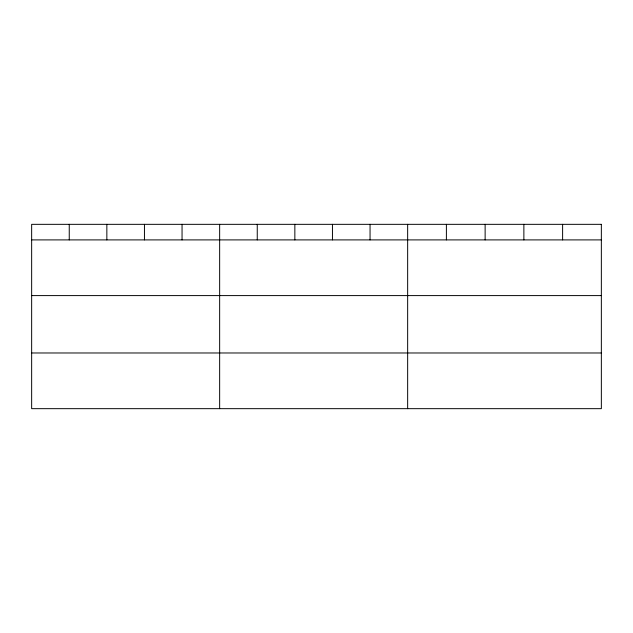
<?xml version="1.0" encoding="UTF-8"?>
<svg xmlns="http://www.w3.org/2000/svg" width="633" height="633" viewBox="0 0 633 633"><rect width="100%" height="100%" fill="white"/><g stroke="black" fill="none" stroke-linecap="round" stroke-linejoin="round"><path stroke-width="0.95" d="M31.65 239.899L601.35 239.899M31.65 295.595L601.35 295.595M31.65 352.977L601.35 352.977M562.61 224.335L562.61 239.899M523.871 224.335L523.871 239.899M485.131 224.335L485.131 239.899M446.392 224.335L446.392 239.899M407.652 224.335L407.652 408.665M370.052 224.335L370.052 239.899M332.452 224.335L332.452 239.899M294.851 224.335L294.851 239.899M257.251 224.335L257.251 239.899M219.651 224.335L219.651 408.665M182.051 224.335L182.051 239.899M144.451 224.335L144.451 239.899M106.85 224.335L106.85 239.899M69.25 224.335L69.25 239.899M601.35 224.335L31.65 224.335L31.65 408.665L601.35 408.665L601.35 224.335"/></g></svg>
